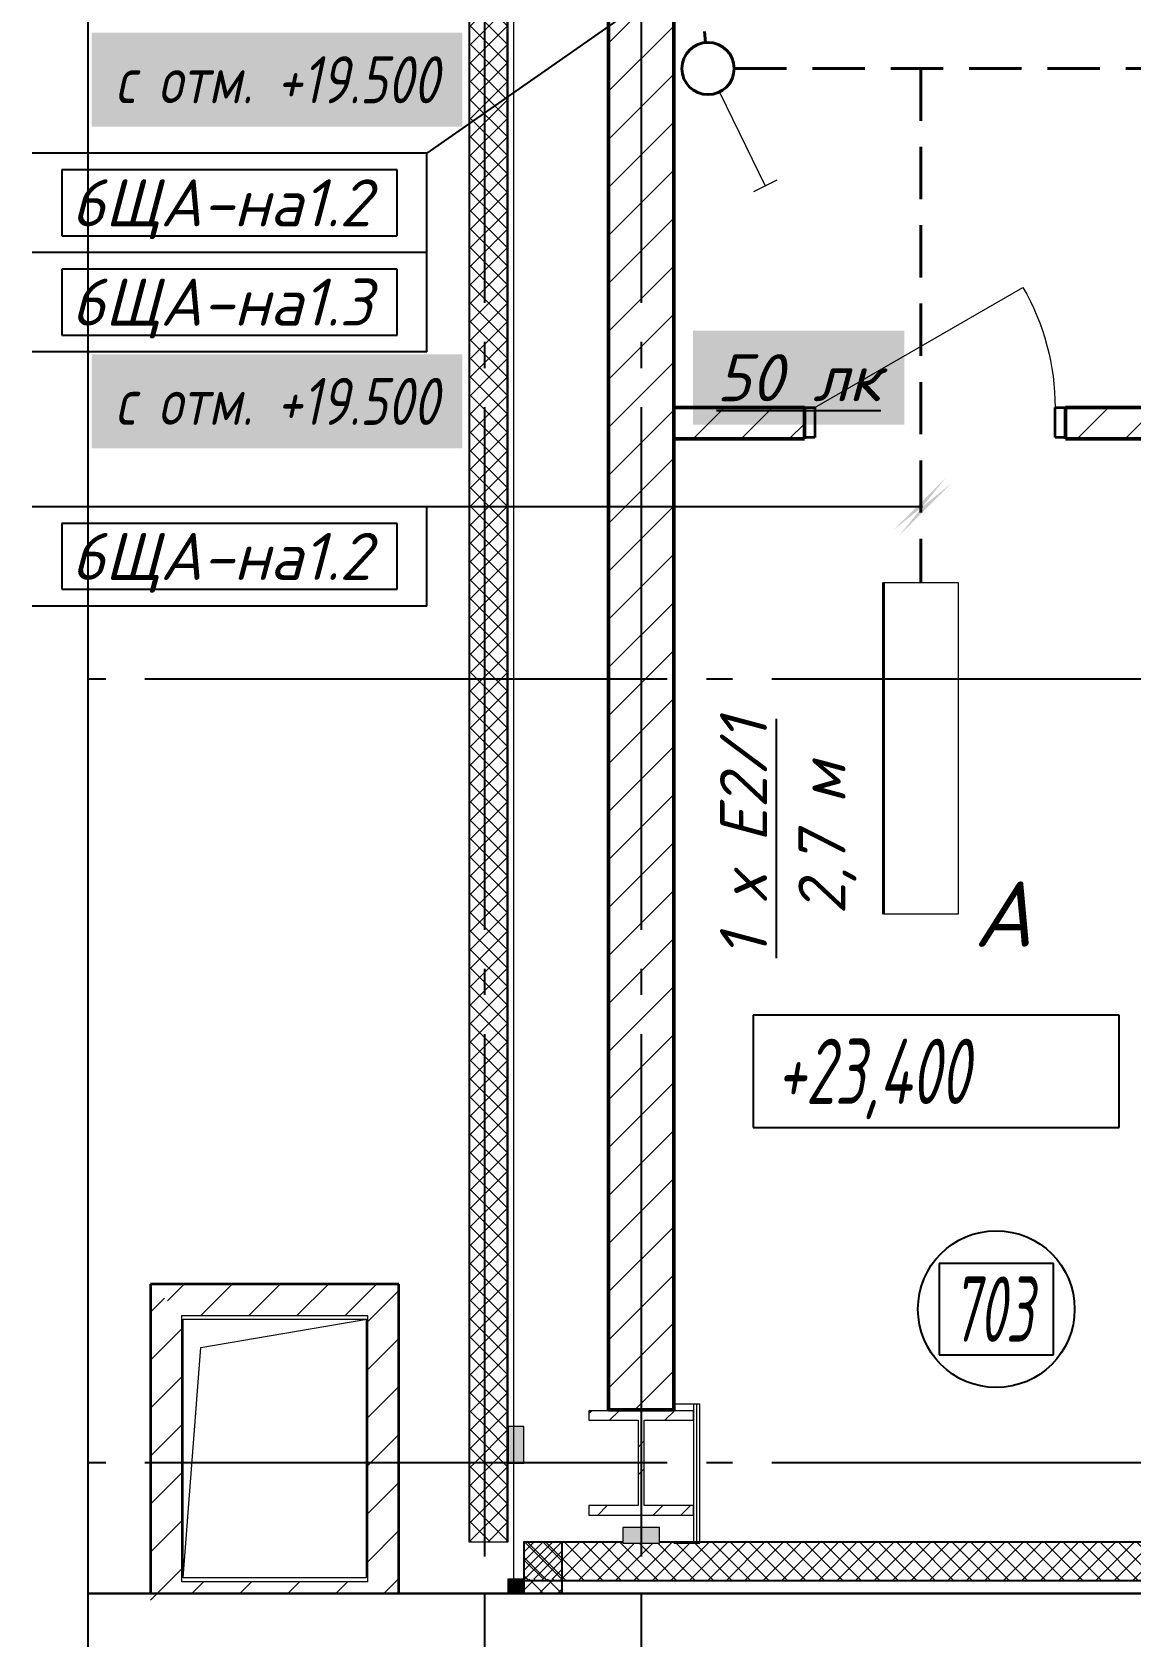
# Model space of a CAD drawing. Header units: millimetres. Extents: x 0 to 622, y 0 to 297.
# Drawn here: x 54.3 to 96.3, y 99.9 to 161.3 of the extents above; entities that cross this region are included whole.
import ezdxf

# ---------------------------------------------------------------- set-up
doc = ezdxf.new("R2010")
doc.units = ezdxf.units.MM
for name, pattern in [('JIS_02_2.0', [3, 2, -1]), ('ГОСТ 2.303 5', [24, 20, -1.5, 1, -1.5]), ('СПКБ-0000-000-АР#007$0$Achse', [2300, 0, -800, 1500, 0])]:
    doc.linetypes.add(name, pattern=pattern)
for name, color, linetype in [('Viewport1ForCustomObjects_0', 7, 'Continuous'), ('Viewport2ForCustomObjects_0', 7, 'Continuous'), ('Viewport3ForCustomObjects_0', 7, 'Continuous'), ('Номер помещения', 7, 'Continuous'), ('СПКБ-0000-000-АР#007$0$Двери ArchiCAD', 7, 'Continuous'), ('СПКБ-0000-000-АР#007$0$Колонны новые', 7, 'Continuous'), ('СПКБ-0000-000-АР#007$0$Стены', 7, 'Continuous'), ('СПКБ-0000-000-АР#007$0$Фахверк', 7, 'Continuous'), ('Строительные оси', 7, 'Continuous'), ('ЭО_АВАРИЙНОЕ ОСВЕЩЕНИЕ', 7, 'Continuous'), ('ЭО_РАБОЧЕЕ ОСВЕЩЕНИЕ', 7, 'Continuous'), ('ЭС', 7, 'Continuous')]:
    doc.layers.add(name, color=color, linetype=linetype)
for name, color, linetype, lineweight, true_color in [('СПКБ-0000-000-АР#007$0$Двери ArchiCAD_Ном._пера__23', 7, 'Continuous', 35, 0xff6600), ('СПКБ-0000-000-АР#007$0$Двери ArchiCAD_Ном._пера__3', 7, 'Continuous', 18, 0xff6600), ('СПКБ-0000-000-АР#007$0$Двери ArchiCAD_Ном._пера__58', 7, 'Continuous', 50, 0xdf0000), ('СПКБ-0000-000-АР#007$0$Колонны новые_Ном._пера__108', 7, 'Continuous', 13, 0xfd8379), ('СПКБ-0000-000-АР#007$0$Стены_Ном._пера__161', 7, 'Continuous', 13, 0xe11606), ('СПКБ-0000-000-АР#007$0$Стены_Ном._пера__58', 7, 'Continuous', 50, 0xdf0000), ('СПКБ-0000-000-АР#007$0$Стены_Ном._пера__68', 7, 'Continuous', 20, 0xfd4435), ('СПКБ-0000-000-АР#007$0$Фахверк_Ном._пера__102', 7, 'Continuous', 13, 0xcccccc)]:
    doc.layers.add(name, color=color, linetype=linetype, lineweight=lineweight, true_color=true_color)
for name, color, linetype, lineweight in [('СПКБ-0000-000-АР#007$0$Колонны новые_Ном._пера__20', 1, 'Continuous', 20), ('СПКБ-0000-000-АР#007$0$Перекрытие_Ном._пера__1', 7, 'Continuous', 13), ('СПКБ-0000-000-АР#007$0$Стены_Ном._пера__1', 7, 'Continuous', 13), ('СПКБ-0000-000-АР#007$0$Стены_Ном._пера__20', 1, 'Continuous', 20), ('СПКБ-0000-000-АР#007$0$Стены_Ном._пера__21', 7, 'Continuous', 35), ('СПКБ-0000-000-АР#007$0$Фахверк_Ном._пера__1', 7, 'Continuous', 13), ('СПКБ-0000-000-АР#007$0$Шахты ОВ_Ном._пера__1', 7, 'Continuous', 13)]:
    doc.layers.add(name, color=color, linetype=linetype, lineweight=lineweight)
doc.styles.add('1.8', font='isocpeui.ttf', dxfattribs={"height": 1.8})
doc.styles.add('2.5', font='isocpeui.ttf')
doc.styles.add('CustomTextStyle0', font='isocpeui.ttf', dxfattribs={"width": 0.592601, "height": 2.5})
doc.styles.add('CustomTextStyle133', font='isocpeui.ttf', dxfattribs={"width": 0.987755, "height": 1.8})
doc.styles.add('CustomTextStyle140', font='isocpeui.ttf', dxfattribs={"width": 0.987755, "height": 1.8})
doc.styles.add('CustomTextStyle141', font='isocpeui.ttf', dxfattribs={"width": 0.987755, "height": 1.8})
doc.styles.add('CustomTextStyle83', font='isocpeui.ttf', dxfattribs={"width": 0.651774, "height": 3.5})
doc.styles.add('CustomTextStyle84', font='isocpeui.ttf', dxfattribs={"width": 0.651774, "height": 3.5})
doc.styles.add('CustomTextStyle85', font='isocpeui.ttf', dxfattribs={"width": 0.651774, "height": 3.5})
doc.styles.add('CustomTextStyle9', font='isocpeui.ttf', dxfattribs={"width": 0.651774, "height": 2.5})
pattern_1 = [(45, (0, 0), (-35.35534, 35.35534), []), (135, (0, 0), (35.35534, 35.35534), [])]
pattern_2 = [(45, (0, 0), (-91.9239, 91.9239), [])]
pattern_3 = [(0, (0, 0), (0, 173.2051), [0, -100]), (0, (50, 86.6), (0, 173.2051), [0, -100])]

# ---------------------------------------------------------------- blocks, each defined once
blk = doc.blocks.new('СПКБ-0000-000-АР#007$0$Стена_4', base_point=(17892.9, 3584))
at = {"layer": 'СПКБ-0000-000-АР#007$0$Стены_Ном._пера__68', "linetype": 'Continuous', "lineweight": 20, "true_color": 0xfd4435}
for points in [[(18273.1, 3584), (17892.9, 3584), (17892.9, 3581), (18273.1, 3581)], [(24603.1, 3584), (18413.1, 3584), (18413.1, 3581), (24603.1, 3581)], [(25022.7, 3584), (24743.1, 3584), (24743.1, 3581), (25025.7, 3581)], [(17892.9, 3434), (18273.1, 3434), (18273.1, 3437), (17892.9, 3437)], [(18273.1, 3434), (18413.1, 3434), (18413.1, 3437), (18273.1, 3437)], [(18413.1, 3434), (24603.1, 3434), (24603.1, 3437), (18413.1, 3437)], [(24603.1, 3434), (24743.1, 3434), (24743.1, 3437), (24603.1, 3437)], [(24743.1, 3434), (25172.7, 3434), (25169.7, 3437), (24743.1, 3437)]]:
    blk.add_hatch(color=20, dxfattribs=at).paths.add_polyline_path(points)
h = blk.add_hatch(dxfattribs=at)
h.set_pattern_fill('СЕТКА_5X5_ДИАГОНАЛЬНАЯ', color=20, style=0, pattern_type=2)
h.set_pattern_definition(pattern_1)
h.paths.add_polyline_path([(18273.1, 3581), (17892.9, 3581), (17892.9, 3437), (18273.1, 3437)])
h = blk.add_hatch(dxfattribs=at)
h.set_pattern_fill('СЕТКА_5X5_ДИАГОНАЛЬНАЯ', color=20, style=0, pattern_type=2)
h.set_pattern_definition(pattern_1)
h.paths.add_polyline_path([(18273.1, 3437), (18413.1, 3437), (18413.1, 3578.7), (18273.1, 3578.7)])
h = blk.add_hatch(dxfattribs=at)
h.set_pattern_fill('СЕТКА_5X5_ДИАГОНАЛЬНАЯ', color=20, style=0, pattern_type=2)
h.set_pattern_definition(pattern_1)
h.paths.add_polyline_path([(24603.1, 3581), (18413.1, 3581), (18413.1, 3437), (24603.1, 3437)])
h = blk.add_hatch(dxfattribs=at)
h.set_pattern_fill('СЕТКА_5X5_ДИАГОНАЛЬНАЯ', color=20, style=0, pattern_type=2)
h.set_pattern_definition(pattern_1)
h.paths.add_polyline_path([(24603.1, 3437), (24743.1, 3437), (24743.1, 3578.7), (24603.1, 3578.7)])
h = blk.add_hatch(dxfattribs=at)
h.set_pattern_fill('СЕТКА_5X5_ДИАГОНАЛЬНАЯ', color=20, style=0, pattern_type=2)
h.set_pattern_definition(pattern_1)
h.paths.add_polyline_path([(25025.7, 3581), (24743.1, 3581), (24743.1, 3437), (25169.7, 3437)])
at = {"layer": 'СПКБ-0000-000-АР#007$0$Стены_Ном._пера__68', "color": 20, "linetype": 'Continuous', "lineweight": 20, "true_color": 0xfd4435}
for p, q in [((18273.1, 3581), (17892.9, 3581)), ((24603.1, 3581), (18413.1, 3581)), ((25025.7, 3581), (24743.1, 3581)), ((17892.9, 3437), (18273.1, 3437)), ((18273.1, 3437), (18413.1, 3437)), ((18413.1, 3437), (24603.1, 3437)), ((24603.1, 3437), (24743.1, 3437)), ((24743.1, 3437), (25169.7, 3437))]:
    blk.add_line(p, q, dxfattribs=at)
at = {"layer": 'СПКБ-0000-000-АР#007$0$Стены_Ном._пера__68', "color": 20, "linetype": 'Continuous', "lineweight": 20, "true_color": 0xfd4435, "flags": 128}
for points in [[(18273.1, 3584), (17892.9, 3584)], [(17892.9, 3584), (17892.9, 3434)], [(24603.1, 3584), (18413.1, 3584)], [(25022.7, 3584), (24743.1, 3584)], [(17892.9, 3434), (25172.7, 3434)]]:
    blk.add_lwpolyline(points, dxfattribs=at)
blk = doc.blocks.new('СПКБ-0000-000-АР#007$0$Стена_7', base_point=(17683.6, 3584))
at = {"layer": 'СПКБ-0000-000-АР#007$0$Стены_Ном._пера__68', "linetype": 'Continuous', "lineweight": 20, "true_color": 0xfd4435}
for points in [[(17683.6, 9885.2), (17683.6, 4025.2), (17686.6, 4025.2), (17686.6, 9885.2)], [(17833.6, 4025.2), (17833.6, 9885.2), (17830.6, 9885.2), (17830.6, 4025.2)], [(17683.6, 4025.2), (17683.6, 3885.2), (17686.6, 3885.2), (17686.6, 4025.2)], [(17833.6, 3885.2), (17833.6, 4025.2), (17830.6, 4025.2), (17830.6, 3885.2)], [(17683.6, 3885.2), (17683.6, 3584), (17686.6, 3584), (17686.6, 3885.2)], [(17833.6, 3584), (17833.6, 3885.2), (17830.6, 3885.2), (17830.6, 3584)]]:
    blk.add_hatch(color=20, dxfattribs=at).paths.add_polyline_path(points)
h = blk.add_hatch(dxfattribs=at)
h.set_pattern_fill('СЕТКА_5X5_ДИАГОНАЛЬНАЯ', color=20, style=0, pattern_type=2)
h.set_pattern_definition(pattern_1)
h.paths.add_polyline_path([(17686.6, 9885.2), (17686.6, 4025.2), (17830.6, 4025.2), (17830.6, 9885.2)])
h = blk.add_hatch(dxfattribs=at)
h.set_pattern_fill('СЕТКА_5X5_ДИАГОНАЛЬНАЯ', color=20, style=0, pattern_type=2)
h.set_pattern_definition(pattern_1)
h.paths.add_polyline_path([(17830.6, 3885.2), (17830.6, 4025.2), (17686.6, 4025.2), (17686.6, 3885.2)])
h = blk.add_hatch(dxfattribs=at)
h.set_pattern_fill('СЕТКА_5X5_ДИАГОНАЛЬНАЯ', color=20, style=0, pattern_type=2)
h.set_pattern_definition(pattern_1)
h.paths.add_polyline_path([(17686.6, 3885.2), (17686.6, 3584), (17830.6, 3584), (17830.6, 3885.2)])
at = {"layer": 'СПКБ-0000-000-АР#007$0$Стены_Ном._пера__68', "color": 20, "linetype": 'Continuous', "lineweight": 20, "true_color": 0xfd4435}
for p, q in [((17686.6, 9885.2), (17686.6, 4025.2)), ((17830.6, 4025.2), (17830.6, 9885.2)), ((17686.6, 4025.2), (17686.6, 3885.2)), ((17830.6, 4025.2), (17830.6, 3885.2)), ((17830.6, 3885.2), (17830.6, 4025.2)), ((17686.6, 3885.2), (17686.6, 3584)), ((17830.6, 3584), (17830.6, 3885.2))]:
    blk.add_line(p, q, dxfattribs=at)
at = {"layer": 'СПКБ-0000-000-АР#007$0$Стены_Ном._пера__68', "color": 20, "linetype": 'Continuous', "lineweight": 20, "true_color": 0xfd4435, "flags": 128}
for points in [[(17683.6, 11435.2), (17683.6, 3584)], [(17833.6, 4025.2), (17833.6, 9885.2)], [(17833.6, 3584), (17833.6, 3885.2)], [(17683.6, 3584), (17833.6, 3584)]]:
    blk.add_lwpolyline(points, dxfattribs=at)
blk = doc.blocks.new('СПКБ-0000-000-АР#007$0$Стена_17', base_point=(18343.1, 18682.4))
at = {"layer": 'СПКБ-0000-000-АР#007$0$Стены_Ном._пера__20', "linetype": 'Continuous', "lineweight": 20}
h = blk.add_hatch(dxfattribs=at)
h.set_pattern_fill('КИРПИЧ_ОБЫКНОВЕННЫЙ', color=1, style=0, pattern_type=2)
h.set_pattern_definition(pattern_2)
h.paths.add_polyline_path([(18218.1, 4089.1), (18468.1, 4089.1), (18468.1, 11435.2), (18218.1, 11435.2)])
at = {"layer": 'СПКБ-0000-000-АР#007$0$Стены_Ном._пера__58', "color": 12, "linetype": 'Continuous', "lineweight": 50, "true_color": 0xdf0000, "flags": 128}
for points in [[(18218.1, 11435.2), (18218.1, 4089.1)], [(18468.1, 4089.1), (18468.1, 11435.2)], [(18218.1, 4089.1), (18468.1, 4089.1)]]:
    blk.add_lwpolyline(points, dxfattribs=at)
blk = doc.blocks.new('СПКБ-0000-000-АР#007$0$Стена_30', base_point=(18468.1, 3579))
at = {"layer": 'СПКБ-0000-000-АР#007$0$Стены_Ном._пера__20', "linetype": 'Continuous', "lineweight": 20}
h = blk.add_hatch(dxfattribs=at)
h.set_pattern_fill('ШТУКАТУРКА', color=1, style=0, pattern_type=2)
h.set_pattern_definition(pattern_3)
h.paths.add_polyline_path([(18543.1, 4111.8), (18543.1, 3579), (18556.1, 3579), (18556.1, 4111.8)])
h = blk.add_hatch(dxfattribs=at)
h.set_pattern_fill('ШТУКАТУРКА', color=1, style=0, pattern_type=2)
h.set_pattern_definition(pattern_3)
h.paths.add_polyline_path([(18568.1, 3579), (18568.1, 4111.8), (18556.1, 4111.8), (18556.1, 3579)])
at = {"layer": 'СПКБ-0000-000-АР#007$0$Стены_Ном._пера__1', "color": 7, "linetype": 'Continuous', "lineweight": 13, "flags": 128}
for points in [[(18468.1, 4111.8), (18543.1, 4111.8)], [(18468.1, 3579), (18543.1, 3579)]]:
    blk.add_lwpolyline(points, dxfattribs=at)
at = {"layer": 'СПКБ-0000-000-АР#007$0$Стены_Ном._пера__1', "color": 7, "linetype": 'СПКБ-0000-000-АР#007$0$Achse', "lineweight": 13, "flags": 128}
blk.add_lwpolyline([(18468.1, 4111.8), (18468.1, 3579)], dxfattribs=at)
at = {"layer": 'СПКБ-0000-000-АР#007$0$Стены_Ном._пера__20', "color": 1, "linetype": 'Continuous', "lineweight": 20, "flags": 128}
for points in [[(18543.1, 4111.8), (18556.1, 4111.8)], [(18556.1, 4111.8), (18568.1, 4111.8)], [(18568.1, 3579), (18568.1, 4111.8)], [(18543.1, 3579), (18556.1, 3579)], [(18556.1, 3579), (18568.1, 3579)]]:
    blk.add_lwpolyline(points, dxfattribs=at)
at = {"layer": 'СПКБ-0000-000-АР#007$0$Стены_Ном._пера__68', "color": 20, "linetype": 'Continuous', "lineweight": 20, "true_color": 0xfd4435}
for p, q in [((18543.1, 4111.8), (18543.1, 3579)), ((18556.1, 3579), (18556.1, 4111.8))]:
    blk.add_line(p, q, dxfattribs=at)
blk = doc.blocks.new('СПКБ-0000-000-АР#007$0$Стена_76', base_point=(17415.1, 4570.7))
at = {"layer": 'СПКБ-0000-000-АР#007$0$Стены_Ном._пера__161', "linetype": 'Continuous', "lineweight": 13, "true_color": 0xe11606}
h = blk.add_hatch(dxfattribs=at)
h.set_pattern_fill('КИРПИЧ_ОБЫКНОВЕННЫЙ', color=12, style=0, pattern_type=2)
h.set_pattern_definition(pattern_2)
h.paths.add_polyline_path([(17415.1, 4570.7), (16465.1, 4570.7), (16585.1, 4450.7), (17295.1, 4450.7)])
at = {"layer": 'СПКБ-0000-000-АР#007$0$Стены_Ном._пера__1', "color": 7, "linetype": 'Continuous', "lineweight": 13, "flags": 128}
blk.add_lwpolyline([(16585.1, 4450.7), (17295.1, 4450.7)], dxfattribs=at)
at = {"layer": 'СПКБ-0000-000-АР#007$0$Стены_Ном._пера__21', "color": 7, "linetype": 'Continuous', "lineweight": 35, "flags": 128}
blk.add_lwpolyline([(17415.1, 4570.7), (16465.1, 4570.7)], dxfattribs=at)
blk = doc.blocks.new('СПКБ-0000-000-АР#007$0$Однопольная Дверь 19')
at = {"layer": 'СПКБ-0000-000-АР#007$0$Двери ArchiCAD_Ном._пера__23', "color": 30, "linetype": 'Continuous', "lineweight": 35, "true_color": 0xff6600}
for p, q in [((-460, 0), (-500, 0)), ((-500, 0), (-500, -115)), ((-460, -115), (-460, 0)), ((500, 0), (460, 0)), ((460, 0), (460, -115)), ((500, -115), (500, 0)), ((-500, -115), (-460, -115)), ((460, -115), (500, -115))]:
    blk.add_line(p, q, dxfattribs=at)
at = {"layer": 'СПКБ-0000-000-АР#007$0$Двери ArchiCAD_Ном._пера__3', "color": 30, "linetype": 'Continuous', "lineweight": 18, "true_color": 0xff6600}
blk.add_line((460, 0), (-336.7, 460), dxfattribs=at)
blk.add_arc((460, 0), 920, 150, 180, dxfattribs=at)
at = {"layer": 'СПКБ-0000-000-АР#007$0$Двери ArchiCAD_Ном._пера__58', "color": 12, "linetype": 'Continuous', "lineweight": 50, "true_color": 0xdf0000}
for p, q in [((-500, 0), (-537, 0)), ((-500, 0), (-500, -115)), ((500, 0), (500, -115)), ((500, 0), (537, 0)), ((-500, -120), (-537, -120)), ((-500, -115), (-500, -120)), ((500, -115), (500, -120)), ((500, -120), (537, -120))]:
    blk.add_line(p, q, dxfattribs=at)
blk = doc.blocks.new('СПКБ-0000-000-АР#007$0$Стена_94', base_point=(18468.1, 7925.7))
at = {"layer": 'СПКБ-0000-000-АР#007$0$Стены_Ном._пера__20', "linetype": 'Continuous', "lineweight": 20}
h = blk.add_hatch(dxfattribs=at)
h.set_pattern_fill('КИРПИЧ_ОБЫКНОВЕННЫЙ', color=1, style=0, pattern_type=2)
h.set_pattern_definition(pattern_2)
h.paths.add_polyline_path([(18468.1, 7925.7), (18468.1, 7805.7), (18967.9, 7805.7), (18967.9, 7810.7), (18967.9, 7925.7)])
h = blk.add_hatch(dxfattribs=at)
h.set_pattern_fill('КИРПИЧ_ОБЫКНОВЕННЫЙ', color=1, style=0, pattern_type=2)
h.set_pattern_definition(pattern_2)
h.paths.add_polyline_path([(19967.9, 7810.7), (19967.9, 7805.7), (25022.7, 7805.7), (25022.7, 7925.7), (19967.9, 7925.7)])
at = {"layer": 'СПКБ-0000-000-АР#007$0$Стены_Ном._пера__58', "color": 12, "linetype": 'Continuous', "lineweight": 50, "true_color": 0xdf0000}
for p, q in [((18967.9, 7925.7), (18930.9, 7925.7)), ((18967.9, 7925.7), (18967.9, 7810.7)), ((19967.9, 7925.7), (20004.9, 7925.7)), ((19967.9, 7925.7), (19967.9, 7810.7)), ((18967.9, 7805.7), (18930.9, 7805.7)), ((18967.9, 7810.7), (18967.9, 7805.7)), ((19967.9, 7810.7), (19967.9, 7805.7)), ((19967.9, 7805.7), (20004.9, 7805.7))]:
    blk.add_line(p, q, dxfattribs=at)
at = {"layer": 'СПКБ-0000-000-АР#007$0$Стены_Ном._пера__58', "color": 12, "linetype": 'Continuous', "lineweight": 50, "true_color": 0xdf0000, "flags": 128}
for points in [[(18967.9, 7925.7), (18468.1, 7925.7)], [(18468.1, 7925.7), (18468.1, 7805.7)], [(25022.7, 7925.7), (19967.9, 7925.7)], [(25022.7, 7805.7), (25022.7, 7925.7)], [(18468.1, 7805.7), (18967.9, 7805.7)], [(19967.9, 7805.7), (25022.7, 7805.7)]]:
    blk.add_lwpolyline(points, dxfattribs=at)
at = {"layer": 'СПКБ-0000-000-АР#007$0$Двери ArchiCAD', "color": 21, "linetype": 'Continuous', "lineweight": 18, "true_color": 0xff9955, "xscale": -1, "zscale": 1000}
blk.add_blockref('СПКБ-0000-000-АР#007$0$Однопольная Дверь 19', (19467.9, 7925.7), dxfattribs=at)
blk = doc.blocks.new('СПКБ-0000-000-АР#007$0$Колонна_6', base_point=(18343.1, 3885.7))
at = {"layer": 'СПКБ-0000-000-АР#007$0$Колонны новые_Ном._пера__108', "linetype": 'Continuous', "lineweight": 13, "true_color": 0xfd8379}
h = blk.add_hatch(dxfattribs=at)
h.set_pattern_fill('СТАЛЬ', color=11, style=0, pattern_type=2)
h.set_pattern_definition([(45, (0, 0), (-159.099, 159.099), []), (45, (-53.03, 53.03), (-159.099, 159.099), [])])
h.paths.add_polyline_path([(18143.1, 3685.7), (18543.1, 3685.7), (18543.1, 3722.4), (18354.8, 3722.4), (18354.8, 4049.1), (18543.1, 4049.1), (18543.1, 4085.7), (18143.1, 4085.7), (18143.1, 4049.1), (18331.4, 4049.1), (18331.4, 3722.4), (18143.1, 3722.4)])
at = {"layer": 'СПКБ-0000-000-АР#007$0$Колонны новые_Ном._пера__20', "color": 1, "linetype": 'Continuous', "lineweight": 20}
for p, q in [((18543.1, 4085.7), (18143.1, 4085.7)), ((18143.1, 4085.7), (18143.1, 4049.1)), ((18543.1, 4049.1), (18543.1, 4085.7)), ((18143.1, 4049.1), (18331.4, 4049.1)), ((18331.4, 4049.1), (18331.4, 3722.4)), ((18354.8, 3722.4), (18354.8, 4049.1)), ((18354.8, 4049.1), (18543.1, 4049.1)), ((18331.4, 3722.4), (18143.1, 3722.4)), ((18143.1, 3722.4), (18143.1, 3685.7)), ((18543.1, 3722.4), (18354.8, 3722.4)), ((18543.1, 3685.7), (18543.1, 3722.4)), ((18143.1, 3685.7), (18543.1, 3685.7))]:
    blk.add_line(p, q, dxfattribs=at)
blk = doc.blocks.new('СПКБ-0000-000-АР#007$0$Колонна_17', base_point=(18343.1, 3608.7))
at = {"layer": 'СПКБ-0000-000-АР#007$0$Фахверк_Ном._пера__102', "linetype": 'Continuous', "lineweight": 13, "true_color": 0xcccccc}
blk.add_hatch(color=254, dxfattribs=at).paths.add_polyline_path([(18273.1, 3578.7), (18413.1, 3578.7), (18413.1, 3638.7), (18273.1, 3638.7)])
at = {"layer": 'СПКБ-0000-000-АР#007$0$Фахверк_Ном._пера__1', "color": 7, "linetype": 'Continuous', "lineweight": 13, "flags": 128}
blk.add_lwpolyline([(18273.1, 3578.7), (18413.1, 3578.7), (18413.1, 3638.7), (18273.1, 3638.7)], close=True, dxfattribs=at)
blk = doc.blocks.new('СПКБ-0000-000-АР#007$0$Колонна_46', base_point=(17863.6, 3955.2))
at = {"layer": 'СПКБ-0000-000-АР#007$0$Фахверк_Ном._пера__102', "linetype": 'Continuous', "lineweight": 13, "true_color": 0xcccccc}
blk.add_hatch(color=254, dxfattribs=at).paths.add_polyline_path([(17893.6, 3885.2), (17893.6, 4025.2), (17833.6, 4025.2), (17833.6, 3885.2)])
at = {"layer": 'СПКБ-0000-000-АР#007$0$Фахверк_Ном._пера__1', "color": 7, "linetype": 'Continuous', "lineweight": 13, "flags": 128}
blk.add_lwpolyline([(17893.6, 3885.2), (17893.6, 4025.2), (17833.6, 4025.2), (17833.6, 3885.2)], close=True, dxfattribs=at)
blk = doc.blocks.new('*E278')
at = {"layer": 'СПКБ-0000-000-АР#007$0$Стены_Ном._пера__161', "linetype": 'Continuous', "lineweight": 13, "true_color": 0xe11606}
h = blk.add_hatch(dxfattribs=at)
h.set_pattern_fill('КИРПИЧ_ОБЫКНОВЕННЫЙ', color=12, scale=0.01, style=0, pattern_type=2)
h.set_pattern_definition([(45, (-147.3054, -33.1074), (-0.919239, 0.919239), [])])
h.paths.add_polyline_path([(17.346, 12.6), (17.346, 0), (18.546, 1.2), (18.546, 11.4)])
at = {"layer": 'СПКБ-0000-000-АР#007$0$Стены_Ном._пера__68', "linetype": 'Continuous', "lineweight": 20, "true_color": 0xfd4435}
for points in [[(31.621, 2.733), (31.621, 1.3), (31.651, 1.3), (31.651, 2.733)], [(33.121, 1.3), (33.121, 2.733), (33.091, 2.733), (33.091, 1.3)]]:
    blk.add_hatch(color=20, dxfattribs=at).paths.add_polyline_path(points)
h = blk.add_hatch(dxfattribs=at)
h.set_pattern_fill('СЕТКА_5X5_ДИАГОНАЛЬНАЯ', color=20, scale=0.01, style=0, pattern_type=2)
h.set_pattern_definition([(45, (-147.30535, -33.1074), (-0.3535534, 0.3535534), []), (135, (-147.30535, -33.1074), (0.3535534, 0.3535534), [])])
h.paths.add_polyline_path([(31.651, 2.733), (31.651, 1.3), (33.091, 1.3), (33.091, 2.733)])
at = {"layer": 'СПКБ-0000-000-АР#007$0$Перекрытие_Ном._пера__1', "color": 7, "linetype": 'Continuous', "lineweight": 13, "flags": 128}
blk.add_lwpolyline([(31.241, 166.164), (31.241, 0.75)], dxfattribs=at)
at = {"layer": 'СПКБ-0000-000-АР#007$0$Стены_Ном._пера__1', "color": 7, "linetype": 'Continuous', "lineweight": 13, "flags": 128}
for points in [[(18.546, 1.2), (18.546, 11.4)], [(25.646, 11.4), (25.646, 1.2)], [(25.646, 1.2), (18.546, 1.2)]]:
    blk.add_lwpolyline(points, dxfattribs=at)
at = {"layer": 'СПКБ-0000-000-АР#007$0$Стены_Ном._пера__161', "color": 12, "linetype": 'Continuous', "lineweight": 13, "true_color": 0xe11606}
for p, q in [((25.646, 11.151), (26.846, 12.351)), ((25.646, 9.312), (26.846, 10.512)), ((25.646, 7.474), (26.846, 8.674)), ((25.646, 5.635), (26.846, 6.835)), ((25.646, 3.797), (26.846, 4.997)), ((25.646, 1.958), (26.846, 3.158)), ((26.276, 0.75), (26.846, 1.32)), ((18.922, 0.75), (19.372, 1.2)), ((20.761, 0.75), (21.211, 1.2)), ((22.599, 0.75), (23.049, 1.2)), ((24.438, 0.75), (24.888, 1.2))]:
    blk.add_line(p, q, dxfattribs=at)
at = {"layer": 'СПКБ-0000-000-АР#007$0$Стены_Ном._пера__21', "color": 7, "linetype": 'Continuous', "lineweight": 35, "flags": 128}
for points in [[(17.346, 12.6), (17.346, 0.75)], [(26.846, 0.75), (26.846, 12.6)]]:
    blk.add_lwpolyline(points, dxfattribs=at)
at = {"layer": 'СПКБ-0000-000-АР#007$0$Стены_Ном._пера__68', "color": 20, "linetype": 'Continuous', "lineweight": 20, "true_color": 0xfd4435}
for p, q in [((31.651, 2.733), (31.651, 1.3)), ((33.091, 1.3), (33.091, 2.733)), ((31.651, 0.892), (32.059, 1.3)), ((31.651, 1.3), (31.651, 0.75)), ((32.383, 0.75), (31.833, 1.3)), ((32.216, 0.75), (32.766, 1.3)), ((33.091, 0.75), (32.541, 1.3)), ((33.091, 0.75), (33.091, 1.3)), ((31.676, 0.75), (31.651, 0.775)), ((32.923, 0.75), (33.091, 0.918))]:
    blk.add_line(p, q, dxfattribs=at)
at = {"layer": 'СПКБ-0000-000-АР#007$0$Стены_Ном._пера__68', "color": 20, "linetype": 'Continuous', "lineweight": 20, "true_color": 0xfd4435, "flags": 128}
for points in [[(33.121, 2.733), (31.621, 2.733)], [(31.621, 2.733), (31.621, 1.3)], [(33.121, 0.75), (33.121, 2.733)]]:
    blk.add_lwpolyline(points, dxfattribs=at)
at = {"layer": 'СПКБ-0000-000-АР#007$0$Стены_Ном._пера__68', "color": 20, "linetype": 'Continuous', "lineweight": 20, "true_color": 0xfd4435}
for points in [[(31.634, 0.75), (31.624, 0.75), (31.634, 0.75), (31.624, 1.3)], [(31.651, 0.75), (31.634, 0.75), (31.651, 1.3), (31.624, 1.3)], [(33.103, 0.75), (33.091, 0.75), (33.103, 0.75), (33.091, 1.3)], [(33.121, 0.75), (33.103, 0.75), (33.121, 1.3), (33.091, 1.3)]]:
    blk.add_solid(points, dxfattribs=at)
at = {"layer": 'СПКБ-0000-000-АР#007$0$Фахверк_Ном._пера__1', "color": 7, "linetype": 'Continuous', "lineweight": 13, "flags": 128}
blk.add_lwpolyline([(31.624, 0.75), (31.624, 1.3), (31.024, 1.3), (31.024, 0.75)], dxfattribs=at)
at = {"layer": 'СПКБ-0000-000-АР#007$0$Фахверк_Ном._пера__102', "color": 254, "linetype": 'Continuous', "lineweight": 13, "true_color": 0xcccccc}
for points in [[(31.259, 0.75), (31.024, 0.75), (31.259, 0.75), (31.024, 1.3)], [(31.624, 0.75), (31.259, 0.75), (31.624, 1.3), (31.024, 1.3)]]:
    blk.add_solid(points, dxfattribs=at)
at = {"layer": 'СПКБ-0000-000-АР#007$0$Шахты ОВ_Ном._пера__1', "color": 7, "linetype": 'Continuous', "lineweight": 13}
for p, q in [((19.275, 10.172), (25.626, 11.25)), ((18.596, 1.35), (19.275, 10.172))]:
    blk.add_line(p, q, dxfattribs=at)
at = {"layer": 'СПКБ-0000-000-АР#007$0$Шахты ОВ_Ном._пера__1', "color": 7, "linetype": 'Continuous', "lineweight": 13, "flags": 128}
blk.add_lwpolyline([(18.596, 11.25), (25.596, 11.25), (25.596, 1.35), (18.596, 1.35)], close=True, dxfattribs=at)
at = {"layer": 'СПКБ-0000-000-АР#007$0$Колонны новые', "color": 1, "lineweight": 20, "xscale": 0.01, "yscale": 0.01, "zscale": 0.01}
blk.add_blockref('СПКБ-0000-000-АР#007$0$Колонна_6', (36.126, 5.75), dxfattribs=at)
at = {"layer": 'СПКБ-0000-000-АР#007$0$Стены', "color": 20, "lineweight": 20, "true_color": 0xfd4435, "xscale": 0.01, "yscale": 0.01, "zscale": 0.01}
for name, p in [('СПКБ-0000-000-АР#007$0$Стена_7', (29.531, 2.733)), ('СПКБ-0000-000-АР#007$0$Стена_4', (31.624, 2.733))]:
    blk.add_blockref(name, p, dxfattribs=at)
at = {"layer": 'СПКБ-0000-000-АР#007$0$Стены', "color": 12, "lineweight": 50, "true_color": 0xdf0000, "xscale": 0.01, "yscale": 0.01, "zscale": 0.01}
for name, p in [('СПКБ-0000-000-АР#007$0$Стена_17', (36.126, 153.716)), ('СПКБ-0000-000-АР#007$0$Стена_94', (37.376, 46.15)), ('СПКБ-0000-000-АР#007$0$Стена_30', (37.375, 2.683))]:
    blk.add_blockref(name, p, dxfattribs=at)
at = {"layer": 'СПКБ-0000-000-АР#007$0$Стены', "color": 12, "lineweight": 13, "true_color": 0xe11606, "xscale": 0.01, "yscale": 0.01, "zscale": 0.01}
blk.add_blockref('СПКБ-0000-000-АР#007$0$Стена_76', (26.846, 12.6), dxfattribs=at)
at = {"layer": 'СПКБ-0000-000-АР#007$0$Фахверк', "color": 7, "lineweight": 13, "xscale": 0.01, "yscale": 0.01, "zscale": 0.01}
for name, p in [('СПКБ-0000-000-АР#007$0$Колонна_46', (31.331, 6.445)), ('СПКБ-0000-000-АР#007$0$Колонна_17', (36.126, 2.98))]:
    blk.add_blockref(name, p, dxfattribs=at)
blk = doc.blocks.new('*E279')
at = {"layer": 'Номер помещения', "color": 7, "linetype": 'Continuous', "true_color": 0xffffff}
for p, q in [((36.973, 12.638), (32.598, 12.638)), ((32.598, 12.638), (32.598, 9.138)), ((36.973, 9.138), (36.973, 12.638)), ((32.598, 9.138), (36.973, 9.138)), ((32.598, 9.138), (32.598, 9.138))]:
    blk.add_line(p, q, dxfattribs=at)
at = {"layer": 'Номер помещения', "color": 6, "linetype": 'Continuous'}
blk.add_circle((34.785, 10.888), 3, dxfattribs=at)
at = {"layer": 'Строительные оси', "color": 3, "linetype": 'ГОСТ 2.303 5', "lineweight": 25}
for p, q in [((15.188, 165.414), (15.189, 0)), ((21.188, 165.414), (21.188, 0)), ((118.188, 35), (0, 35)), ((118.188, 5), (0, 5))]:
    blk.add_line(p, q, dxfattribs=at)
at = {"layer": 'ЭО_АВАРИЙНОЕ ОСВЕЩЕНИЕ', "color": 1, "linetype": 'JIS_02_2.0', "lineweight": 40}
for p, q in [((23.614, 59.803), (23.654, 59.374)), ((24.749, 58.379), (43.384, 58.379)), ((24.749, 58.379), (31.896, 58.379)), ((31.896, 58.379), (31.896, 38.699))]:
    blk.add_line(p, q, dxfattribs=at)
at = {"layer": 'ЭО_АВАРИЙНОЕ ОСВЕЩЕНИЕ', "color": 7, "lineweight": 0}
for p, q in [((24.187, 57.48), (25.937, 53.883)), ((26.387, 54.102), (25.488, 53.664)), ((30.471, 38.699), (33.321, 38.699)), ((33.321, 38.699), (33.321, 26.009)), ((33.321, 26.009), (30.471, 26.009))]:
    blk.add_line(p, q, dxfattribs=at)
at = {"layer": 'ЭО_АВАРИЙНОЕ ОСВЕЩЕНИЕ', "color": 1, "lineweight": 40}
blk.add_line((30.471, 26.009), (30.471, 38.699), dxfattribs=at)
blk.add_circle((23.749, 58.379), 1, dxfattribs=at)
at = {"layer": 'ЭС', "color": 6, "linetype": 'Continuous'}
for p, q in [((39.492, 22.14), (25.483, 22.14)), ((25.483, 22.14), (25.483, 17.84)), ((39.492, 17.84), (39.492, 22.14)), ((25.483, 17.84), (39.492, 17.84))]:
    blk.add_line(p, q, dxfattribs=at)
at = {"layer": 'Номер помещения', "linetype": 'Continuous', "style": 'CustomTextStyle0', "width": 0.592601}
blk.add_text('703', height=2.5, dxfattribs=at).set_placement((33.098, 9.638))
at = {"layer": 'ЭС', "color": 7, "linetype": 'Continuous', "style": 'CustomTextStyle9', "width": 0.651774}
blk.add_text('+23,400', height=2.5, dxfattribs=at).set_placement((26.383, 18.74))
blk = doc.blocks.new('*E283')
at = {"layer": 'Строительные оси', "color": 3, "linetype": 'ГОСТ 2.303 5', "lineweight": 25}
for p, q in [((4.016, 27.414), (4.016, 14)), ((10.015, 27.414), (10.015, 14)), ((73.015, 27.414), (73.015, 14)), ((4.016, 14), (4.006, 8)), ((10.015, 14), (11.916, 7.823)), ((73.015, 14), (73.015, 8))]:
    blk.add_line(p, q, dxfattribs=at)
at = {"layer": 'Строительные оси', "color": 3, "linetype": 'Continuous', "lineweight": 25}
for centre in [(4, 4), (13.092, 4), (73.015, 4)]:
    blk.add_circle(centre, 4, dxfattribs=at)
at = {"layer": 'Строительные оси', "linetype": 'Continuous', "lineweight": 25, "width": 0.651774}
for s, style, p in [('4', 'CustomTextStyle83', (2.551, 2.25)), ('3', 'CustomTextStyle84', (11.643, 2.25)), ('2', 'CustomTextStyle85', (71.564, 2.25))]:
    blk.add_text(s, height=3.5, dxfattribs=dict(at, style=style)).set_placement(p)
blk = doc.blocks.new('CustomObjectsInViewport1_0')
at = {"layer": 'ЭС'}
for p, q in [((85.582, 168.025), (69.392, 156.707)), ((69.392, 156.707), (54.277, 156.707)), ((69.392, 149.107), (69.392, 156.707)), ((69.392, 152.907), (54.277, 152.907)), ((69.392, 149.107), (54.277, 149.107)), ((69.392, 143.173), (54.277, 143.173)), ((88.362, 143.173), (69.392, 143.173)), ((69.392, 139.373), (69.392, 143.173)), ((69.392, 139.373), (54.277, 139.373))]:
    blk.add_line(p, q, dxfattribs=at)
at = {"layer": 'ЭС', "color": 7, "true_color": 0xffffff}
for p, q in [((68.252, 156.067), (55.417, 156.067)), ((55.417, 156.067), (55.417, 153.547)), ((68.252, 153.547), (68.252, 156.067)), ((55.417, 153.547), (68.252, 153.547)), ((55.417, 153.547), (55.417, 153.547)), ((68.25, 152.267), (55.417, 152.267)), ((55.417, 152.267), (55.417, 149.747)), ((68.25, 149.747), (68.25, 152.267)), ((55.417, 149.747), (68.25, 149.747)), ((55.417, 149.747), (55.417, 149.747)), ((68.252, 142.533), (55.417, 142.533)), ((55.417, 142.533), (55.417, 140.013)), ((68.252, 140.013), (68.252, 142.533)), ((55.417, 140.013), (68.252, 140.013)), ((55.417, 140.013), (55.417, 140.013))]:
    blk.add_line(p, q, dxfattribs=at)
at = {"layer": 'ЭС'}
blk.add_solid([(87.468, 142.066), (89.468, 144.066), (89.256, 144.279), (87.256, 142.279)], dxfattribs=at)
at = {"layer": 'ЭС', "width": 0.987755}
for s, style, p in [('6ЩА-на1.2', 'CustomTextStyle140', (55.777, 153.907)), ('6ЩА-на1.3', 'CustomTextStyle141', (55.777, 150.107)), ('6ЩА-на1.2', 'CustomTextStyle133', (55.777, 140.373))]:
    blk.add_text(s, height=1.8, dxfattribs=dict(at, style=style)).set_placement(p)

msp = doc.modelspace()

# ---------------------------------------------------------------- linework, layer by layer
at = {"layer": 'Defpoints', "linetype": 'Continuous'}
for points in [[(56.406, 101.569), (193.594, 101.569), (193.594, 266.983), (56.406, 266.983)], [(56.406, 73.155), (193.594, 73.155), (193.594, 101.569), (56.406, 101.569)]]:
    msp.add_lwpolyline(points, close=True, dxfattribs=at)

# ---------------------------------------------------------------- block references
msp.add_blockref('*E278', (41.468, 100.819))
at = {"layer": 'Viewport1ForCustomObjects_0'}
msp.add_blockref('CustomObjectsInViewport1_0', (0, 0), dxfattribs=at)
at = {"layer": 'Viewport2ForCustomObjects_0'}
msp.add_blockref('*E279', (56.406, 101.569), dxfattribs=at)
at = {"layer": 'Viewport3ForCustomObjects_0'}
msp.add_blockref('*E283', (67.579, 74.155), dxfattribs=at)

# ---------------------------------------------------------------- texts
at = {"layer": 'ЭО_АВАРИЙНОЕ ОСВЕЩЕНИЕ', "color": 1, "insert": (91.449, 127.578), "char_height": 2.5, "attachment_point": 5, "style": '2.5'}
msp.add_mtext('А', dxfattribs=at)
at = {"layer": 'ЭО_РАБОЧЕЕ ОСВЕЩЕНИЕ', "insert": (83.626, 148.113), "char_height": 1.8, "attachment_point": 5, "style": '1.8', "bg_fill": 1, "box_fill_scale": 1.5, "bg_fill_color": 7, "bg_fill_true_color": 16777215, "bg_fill_transparency": 0}
msp.add_mtext('{\\L50 лк}', dxfattribs=at)
at = {"layer": 'ЭО_РАБОЧЕЕ ОСВЕЩЕНИЕ', "insert": (83.224, 130.479), "char_height": 1.8, "attachment_point": 5, "rotation": 90, "style": '1.8'}
msp.add_mtext('{\\L1 x Е2/1\\P}2,7 м', dxfattribs=at)
at = {"layer": 'ЭС', "char_height": 1.8, "attachment_point": 3, "style": '1.8', "bg_fill": 1, "box_fill_scale": 1.5, "bg_fill_color": 7, "bg_fill_true_color": 16777215, "bg_fill_transparency": 0}
for insert in [(69.844, 160.418), (69.844, 148.107)]:
    msp.add_mtext('{\\W0.8;с отм. +19.500}', dxfattribs=dict(at, insert=insert))

doc.saveas('drawing.dxf')
